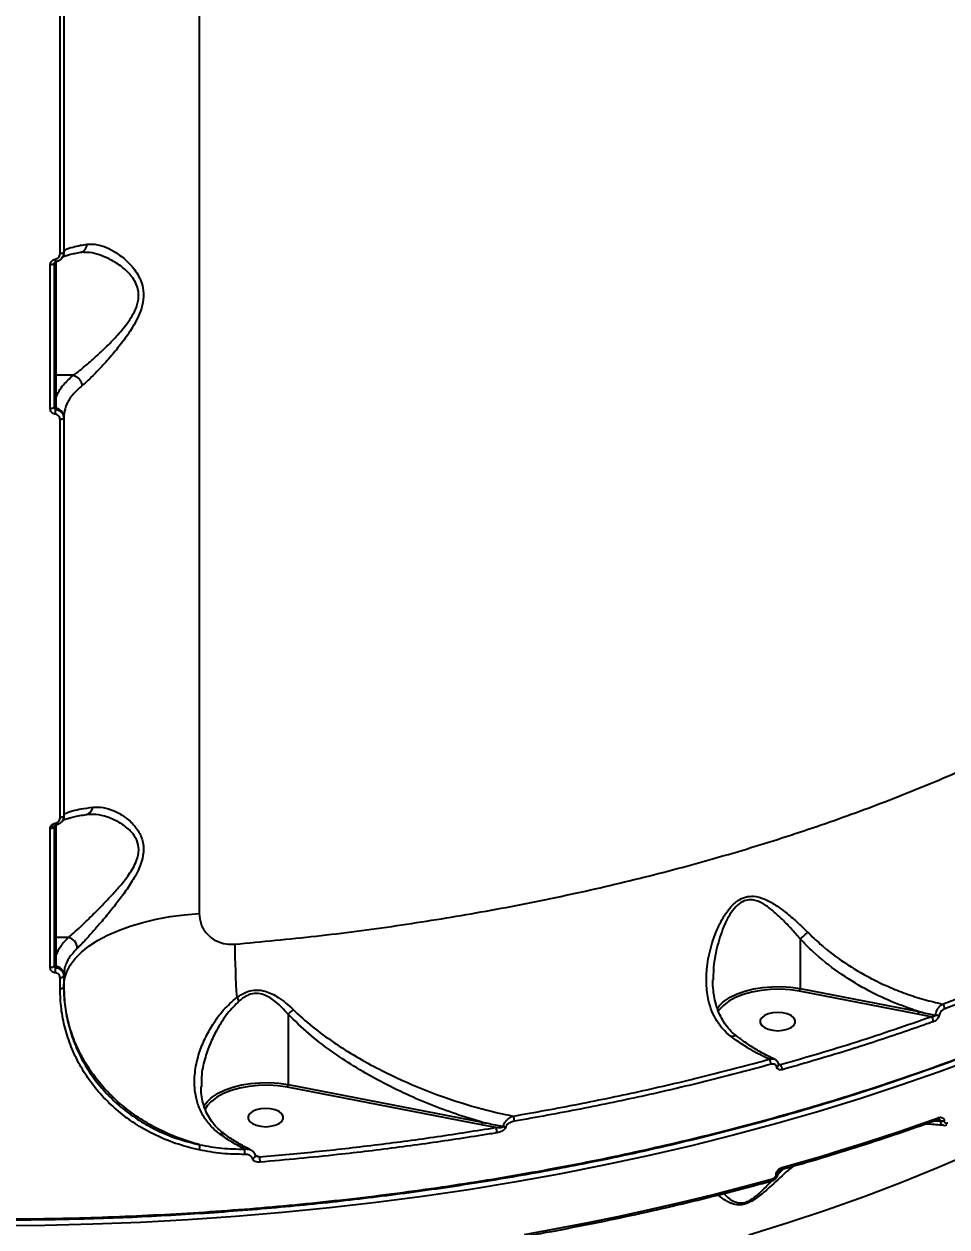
# Model space of a CAD drawing. Header units: millimetres. Extents: x -4153 to 4002, y -5023 to 3197.
# Drawn here: x -1159.8 to -924.5, y -847.9 to -541.2 of the extents above; entities that cross this region are included whole.
import ezdxf

# ---------------------------------------------------------------- set-up
doc = ezdxf.new("R2010")
doc.units = ezdxf.units.MM
for name, color, linetype in [('DIKOM_ОБЪЕКТ', 7, 'Continuous'), ('DIKOM_РАЗМЕР_ЗОНА', 7, 'Continuous'), ('DIKOM_РАЗМЕР_ОБЪЕКТА', 7, 'Continuous')]:
    doc.layers.add(name, color=color, linetype=linetype)
doc.styles.add('style1', font='arialbd.ttf', dxfattribs={"width": 0.8})
doc.dimstyles.new('1-50', dxfattribs={"dimtxt": 300, "dimasz": 200, "dimexe": 100, "dimexo": 0, "dimgap": 100, "dimtad": 1, "dimtxsty": 'style1', "dimcen": 200, "dimclrd": 7, "dimclre": 7, "dimclrt": 7, "dimadec": 1, "dimazin": 2, "dimtfac": 1, "dimtmove": 0, "dimatfit": 2, "dimfxl": 0, "dimlwd": 25, "dimlwe": 18, "dimarcsym": 0})

# ---------------------------------------------------------------- blocks, each defined once
blk = doc.blocks.new('*D9')
at = {"layer": 'Defpoints', "color": 0, "transparency": 16777216}
for p in [(2370.19, 1747.32), (-2106.31, -2974.61), (1195.51, -2974.61)]:
    blk.add_point(p, dxfattribs=at)
at = {"layer": 'DIKOM_РАЗМЕР_ОБЪЕКТА', "color": 7, "lineweight": 18, "transparency": 16777216}
for p, q in [((2370.19, 1747.32), (-2206.31, 1747.32)), ((1195.51, -2974.61), (-2206.31, -2974.61))]:
    blk.add_line(p, q, dxfattribs=at)
at = {"layer": 'DIKOM_РАЗМЕР_ОБЪЕКТА', "color": 7, "lineweight": 25, "transparency": 16777216}
blk.add_line((-2106.31, 1547.32), (-2106.31, -2774.61), dxfattribs=at)
at = {"layer": 'DIKOM_РАЗМЕР_ОБЪЕКТА', "color": 7, "transparency": 16777216}
for points in [[(-2139.64, 1547.32), (-2072.98, 1547.32), (-2106.31, 1747.32)], [(-2139.64, -2774.61), (-2072.98, -2774.61), (-2106.31, -2974.61)]]:
    blk.add_solid(points, dxfattribs=at)
at = {"layer": 'DIKOM_РАЗМЕР_ОБЪЕКТА', "color": 7, "transparency": 16777216, "insert": (-2359.48, -612.26), "char_height": 300, "attachment_point": 5, "rotation": 90, "style": 'style1'}
blk.add_mtext('{\\fArial|b0|i0|c204|p34;4700}', dxfattribs=at)
blk = doc.blocks.new('*D11')
at = {"layer": 'Defpoints', "color": 0, "transparency": 16777216}
for p in [(2631.36, 3197.31), (-3702.81, -4429.79), (2071.05, -4429.79)]:
    blk.add_point(p, dxfattribs=at)
at = {"layer": 'DIKOM_РАЗМЕР_ЗОНА', "color": 7, "lineweight": 18, "transparency": 16777216}
for p, q in [((2631.36, 3197.31), (-3802.81, 3197.31)), ((2071.05, -4429.79), (-3802.81, -4429.79))]:
    blk.add_line(p, q, dxfattribs=at)
at = {"layer": 'DIKOM_РАЗМЕР_ЗОНА', "color": 7, "lineweight": 25, "transparency": 16777216}
blk.add_line((-3702.81, 2997.31), (-3702.81, -4229.79), dxfattribs=at)
at = {"layer": 'DIKOM_РАЗМЕР_ЗОНА', "color": 7, "transparency": 16777216}
for points in [[(-3736.14, 2997.31), (-3669.48, 2997.31), (-3702.81, 3197.31)], [(-3736.14, -4229.79), (-3669.48, -4229.79), (-3702.81, -4429.79)]]:
    blk.add_solid(points, dxfattribs=at)
at = {"layer": 'DIKOM_РАЗМЕР_ЗОНА', "color": 7, "transparency": 16777216, "insert": (-3955.98, -616.24), "char_height": 300, "attachment_point": 5, "rotation": 90, "style": 'style1'}
blk.add_mtext('{\\fArial|b0|i0|c204|p34;7600}', dxfattribs=at)
blk = doc.blocks.new('*D12')
at = {"layer": 'Defpoints', "color": 0, "transparency": 16777216}
for p in [(-1688.31, 690.56), (2486.69, 690.56), (-1688.31, -3442.2)]:
    blk.add_point(p, dxfattribs=at)
at = {"layer": 'DIKOM_РАЗМЕР_ОБЪЕКТА', "color": 7, "lineweight": 18, "transparency": 16777216}
for p, q in [((-1688.31, 690.56), (-1688.31, -3542.2)), ((2486.69, 690.56), (2486.69, -3542.2))]:
    blk.add_line(p, q, dxfattribs=at)
at = {"layer": 'DIKOM_РАЗМЕР_ОБЪЕКТА', "color": 7, "lineweight": 25, "transparency": 16777216}
blk.add_line((2286.69, -3442.2), (-1488.31, -3442.2), dxfattribs=at)
at = {"layer": 'DIKOM_РАЗМЕР_ОБЪЕКТА', "color": 7, "transparency": 16777216}
for points in [[(-1488.31, -3408.87), (-1488.31, -3475.54), (-1688.31, -3442.2)], [(2286.69, -3408.87), (2286.69, -3475.54), (2486.69, -3442.2)]]:
    blk.add_solid(points, dxfattribs=at)
at = {"layer": 'DIKOM_РАЗМЕР_ОБЪЕКТА', "color": 7, "transparency": 16777216, "insert": (399.19, -3189.03), "char_height": 300, "attachment_point": 5, "style": 'style1'}
blk.add_mtext('{\\fArial|b0|i0|c204|p34;4175}', dxfattribs=at)

msp = doc.modelspace()

# ---------------------------------------------------------------- linework, layer by layer
at = {"layer": 'DIKOM_ОБЪЕКТ', "color": 7, "linetype": 'Continuous'}
for p, q in [((-1115.173, -289.27), (-1115.173, -767.928)), ((-1150.634, -599.724), (-1150.634, -493.132)), ((-1149.675, -492.909), (-1149.675, -599.413)), ((-1153.14, -639.277), (-1153.14, -602.611)), ((-1152.175, -602.297), (-1152.175, -638.934)), ((-1151.675, -601.757), (-1151.675, -630.754)), ((-1151.675, -630.754), (-1151.675, -636.386)), ((-1147.27, -630.754), (-1151.675, -630.754)), ((-1151.758, -639.166), (-1151.758, -639.414)), ((-1150.634, -743.489), (-1150.634, -642.026)), ((-1149.675, -641.401), (-1149.675, -641.68)), ((-1149.675, -641.68), (-1149.675, -743.06)), ((-1153.14, -781.773), (-1153.14, -746.333)), ((-1152.175, -745.901), (-1152.175, -781.312)), ((-1151.758, -745.461), (-1151.761, -745.467)), ((-1151.675, -745.342), (-1151.675, -774.081)), ((-1151.675, -774.081), (-1151.675, -778.611)), ((-1148.523, -774.081), (-1151.675, -774.081)), ((-961.968, -774.454), (-961.968, -787.106)), ((-1151.758, -781.384), (-1151.758, -781.712)), ((-1150.634, -787.196), (-1150.634, -784.361)), ((-1149.675, -783.62), (-1149.675, -783.898)), ((-1149.675, -783.898), (-1149.675, -786.73)), ((-931.925, -793.619), (-962.143, -787.776)), ((-961.968, -787.106), (-931.749, -792.95)), ((-1092.508, -793.625), (-1092.508, -811.577)), ((-928.565, -794.258), (-931.925, -793.619)), ((-967.446, -806.297), (-967.002, -806.488)), ((-967.435, -806.458), (-967.437, -806.446)), ((-1114.616, -811.902), (-1114.623, -812.131)), ((-1043.211, -821.814), (-1092.684, -812.247)), ((-1092.508, -811.577), (-1043.035, -821.144)), ((-927.726, -820.779), (-926.168, -820.901)), ((-926.168, -820.813), (-927.274, -820.619)), ((-927.034, -820.533), (-927.024, -820.53)), ((-926.168, -820.901), (-926.168, -820.813)), ((-925.268, -820.746), (-925.268, -820.834)), ((-1039.551, -822.513), (-1043.211, -821.814)), ((-1100.849, -829.549), (-1099.8, -830)), ((-967.601, -834.42), (-966.33, -833.098)), ((-967.545, -833.996), (-967.545, -833.968)), ((-968.07, -834.449), (-968.07, -834.421))]:
    msp.add_line(p, q, dxfattribs=at)
at = {"layer": 'DIKOM_ОБЪЕКТ', "color": 7, "linetype": 'Continuous', "flags": 128}
for points in [[(-1149.675, -599.413), (-1149.693, -599.472), (-1149.747, -599.529), (-1149.835, -599.582), (-1149.954, -599.628), (-1150.099, -599.667), (-1150.264, -599.697), (-1150.445, -599.716), (-1150.634, -599.724)], [(-1152.175, -602.297), (-1152.193, -602.357), (-1152.248, -602.415), (-1152.337, -602.468), (-1152.456, -602.515), (-1152.602, -602.554), (-1152.769, -602.584), (-1152.95, -602.603), (-1153.14, -602.611)], [(-1151.758, -601.836), (-1151.761, -601.84), (-1151.767, -601.815), (-1151.778, -601.763), (-1151.794, -601.685), (-1151.813, -601.584), (-1151.836, -601.461), (-1151.861, -601.321), (-1151.887, -601.168)], [(-1152.175, -638.934), (-1152.193, -639), (-1152.248, -639.063), (-1152.337, -639.121), (-1152.456, -639.173), (-1152.602, -639.215), (-1152.769, -639.248), (-1152.95, -639.269), (-1153.14, -639.277)], [(-1149.675, -641.68), (-1149.693, -641.746), (-1149.747, -641.809), (-1149.835, -641.868), (-1149.954, -641.92), (-1150.099, -641.963), (-1150.264, -641.996), (-1150.445, -642.017), (-1150.634, -642.026)], [(-1149.675, -743.06), (-1149.693, -743.142), (-1149.747, -743.22), (-1149.835, -743.293), (-1149.954, -743.358), (-1150.099, -743.411), (-1150.264, -743.452), (-1150.445, -743.478), (-1150.634, -743.489)], [(-1152.175, -745.901), (-1152.193, -745.984), (-1152.248, -746.063), (-1152.337, -746.137), (-1152.456, -746.202), (-1152.602, -746.255), (-1152.769, -746.296), (-1152.95, -746.322), (-1153.14, -746.333)], [(-1152.115, -745.691), (-1152.151, -745.744), (-1152.212, -745.781), (-1152.297, -745.802), (-1152.402, -745.805), (-1152.525, -745.791), (-1152.661, -745.76), (-1152.808, -745.712), (-1152.96, -745.65)], [(-1149.675, -786.39), (-1149.493, -784.612), (-1148.947, -782.85), (-1148.044, -781.121), (-1146.79, -779.44), (-1145.198, -777.822), (-1143.283, -776.282), (-1141.06, -774.834), (-1138.552, -773.492), (-1135.78, -772.267), (-1132.77, -771.172), (-1129.55, -770.214), (-1126.148, -769.405), (-1122.596, -768.75), (-1118.927, -768.256), (-1115.173, -767.928)], [(-831.914, -773.881), (-836.853, -778.425), (-842.832, -783.576), (-849.114, -788.631), (-855.691, -793.584), (-862.559, -798.432), (-869.711, -803.169), (-877.14, -807.792), (-884.839, -812.296), (-892.801, -816.677), (-901.019, -820.932), (-909.485, -825.055), (-918.192, -829.043), (-927.13, -832.892), (-936.292, -836.599), (-945.67, -840.161), (-955.254, -843.574), (-965.035, -846.834), (-975.006, -849.94)], [(-1152.175, -781.312), (-1152.193, -781.4), (-1152.248, -781.485), (-1152.337, -781.564), (-1152.456, -781.633), (-1152.602, -781.69), (-1152.769, -781.734), (-1152.95, -781.762), (-1153.14, -781.773)], [(-1149.675, -783.898), (-1149.693, -783.986), (-1149.747, -784.071), (-1149.835, -784.15), (-1149.954, -784.219), (-1150.099, -784.277), (-1150.264, -784.321), (-1150.445, -784.349), (-1150.634, -784.361)], [(-1149.675, -786.73), (-1149.693, -786.819), (-1149.747, -786.904), (-1149.835, -786.983), (-1149.954, -787.053), (-1150.099, -787.111), (-1150.264, -787.155), (-1150.445, -787.184), (-1150.634, -787.196)], [(-981.643, -790.556), (-981.318, -790.3), (-979.807, -789.32), (-978.033, -788.465), (-976.034, -787.753), (-973.854, -787.2), (-971.54, -786.818), (-969.142, -786.615), (-966.712, -786.596), (-964.303, -786.761), (-961.968, -787.106)], [(-962.143, -787.776), (-964.537, -787.428), (-967.005, -787.275), (-969.491, -787.321), (-971.932, -787.565), (-974.271, -788.001), (-976.45, -788.618), (-978.417, -789.401), (-980.124, -790.332), (-981.532, -791.388), (-981.629, -791.476)], [(-983.158, -792.142), (-982.533, -791.384), (-981.643, -790.556)], [(-981.629, -791.476), (-982.604, -792.544), (-982.917, -793.002)], [(-967.675, -793.191), (-968.943, -793.285), (-970.108, -793.559), (-971.076, -793.991), (-971.768, -794.546), (-972.129, -795.179), (-972.129, -795.838), (-971.768, -796.471), (-971.076, -797.026), (-970.108, -797.458), (-968.943, -797.732), (-967.675, -797.826), (-966.407, -797.732), (-965.242, -797.458), (-964.274, -797.026), (-963.582, -796.471), (-963.221, -795.838), (-963.221, -795.179), (-963.582, -794.546), (-964.274, -793.991), (-965.242, -793.559), (-966.407, -793.285), (-967.675, -793.191)], [(-916.556, -804.63), (-926.431, -808.31), (-936.509, -811.841), (-946.782, -815.22), (-957.241, -818.444), (-967.877, -821.51), (-978.682, -824.416), (-989.646, -827.159), (-1000.759, -829.737), (-1012.013, -832.148), (-1023.399, -834.39), (-1034.906, -836.461), (-1046.524, -838.359), (-1058.245, -840.082), (-1070.058, -841.63), (-1081.953, -843), (-1093.92, -844.192), (-1105.95, -845.205), (-1118.031, -846.037), (-1130.154, -846.689), (-1142.309, -847.159), (-1154.485, -847.447), (-1166.673, -847.553)], [(-967.94, -807.096), (-967.746, -806.988), (-967.591, -806.86), (-967.484, -806.72), (-967.433, -806.577), (-967.435, -806.458)], [(-1112.184, -815.027), (-1111.859, -814.771), (-1110.348, -813.791), (-1108.574, -812.936), (-1106.575, -812.224), (-1104.395, -811.671), (-1102.081, -811.289), (-1099.683, -811.086), (-1097.253, -811.067), (-1094.844, -811.232), (-1092.508, -811.577)], [(-1092.684, -812.247), (-1095.077, -811.899), (-1097.546, -811.746), (-1100.031, -811.792), (-1102.473, -812.036), (-1104.811, -812.472), (-1106.99, -813.089), (-1108.957, -813.872), (-1110.665, -814.803), (-1112.072, -815.859), (-1112.169, -815.947)], [(-1113.964, -817.014), (-1113.074, -815.855), (-1112.184, -815.027)], [(-1112.169, -815.947), (-1113.144, -817.015), (-1113.725, -817.955)], [(-1098.216, -817.662), (-1099.484, -817.756), (-1100.649, -818.03), (-1101.617, -818.462), (-1102.309, -819.017), (-1102.67, -819.65), (-1102.67, -820.309), (-1102.309, -820.942), (-1101.617, -821.497), (-1100.649, -821.929), (-1099.484, -822.203), (-1098.216, -822.297), (-1096.948, -822.203), (-1095.783, -821.929), (-1094.815, -821.497), (-1094.122, -820.942), (-1093.762, -820.309), (-1093.762, -819.65), (-1094.122, -819.017), (-1094.815, -818.462), (-1095.783, -818.03), (-1096.948, -817.756), (-1098.216, -817.662)], [(-966.653, -832.739), (-961.523, -831.275), (-956.432, -829.773), (-951.383, -828.236), (-946.376, -826.662), (-941.413, -825.052), (-936.493, -823.407), (-931.618, -821.726), (-926.79, -820.011)], [(-1100.788, -829.679), (-1100.781, -829.733), (-1100.781, -829.736)], [(-1032.221, -849.761), (-1024.088, -848.286), (-1016.016, -846.725), (-1008.007, -845.079), (-1000.066, -843.348), (-992.196, -841.534), (-984.4, -839.638), (-976.681, -837.659), (-969.042, -835.599)], [(-969.249, -836.109), (-969.234, -836.104), (-969.168, -836.061), (-969.115, -835.986), (-969.075, -835.881), (-969.05, -835.751), (-969.042, -835.599)]]:
    msp.add_lwpolyline(points, dxfattribs=at)
at = {"layer": 'DIKOM_ОБЪЕКТ', "color": 7, "linetype": 'Continuous'}
for centre, radius, start, end in [((-1151.697, -630.276), 0.479, 182.97481, 272.6085), ((-1151.697, -635.908), 0.479, 182.96045, 272.62286), ((-1151.706, -638.699), 0.469, 182.36154, 263.62323), ((-1158.896, -639.297), 7.138, 349.05077, 359.06096), ((-1152.019, -641.497), 2.345, 2.33233, 83.63021), ((-1144.448, -740.605), 2.148, 284.82251, 353.31429), ((-1149.134, -744.579), 2.773, 186.88856, 198.68385), ((-1151.697, -773.603), 0.479, 182.97481, 272.6085), ((-1149.084, -776.873), 2.848, 1.081, 78.62087), ((-860.026, -773.155), 246.108, 180.60879, 183.77633), ((-1151.697, -778.132), 0.479, 182.97481, 272.6085), ((-1151.706, -780.918), 0.469, 182.34584, 263.62369), ((-1157.932, -781.809), 6.174, 348.23298, 0.90346), ((-1152.019, -783.715), 2.345, 2.3311, 83.63145), ((-963.279, -787.12), 1.311, 329.98922, 0.608), ((-1141.478, -817.233), 45.43, 36.48213, 37.83915), ((-926.846, -792.31), 1.743, 0.8256, 46.84292), ((-933.06, -792.964), 1.311, 329.98922, 0.608), ((-926.863, -791.77), 2.138, 254.44297, 279.20728), ((-929.727, -795.543), 1.733, 0.47022, 47.87887), ((-971.454, -806.398), 2.064, 0.2539, 38.60382), ((-968.521, -807.786), 1.999, 359.94984, 40.5067), ((-1093.819, -811.591), 1.31, 329.97979, 0.61243), ((-1044.345, -821.158), 1.31, 329.97979, 0.61243), ((-1037.776, -820.9), 2.952, 359.81067, 26.17781), ((-927.304, -820.092), 0.52, 302.52132, 8.89076), ((-925.848, -819.031), 1.81, 259.83259, 288.68606), ((-925.848, -819.121), 1.809, 259.81987, 288.69879), ((-1042.222, -823.827), 2.976, 359.54505, 26.1994), ((-1036.934, -820.162), 2.186, 251.39041, 268.86652), ((-1117.944, -827.179), 2.966, 339.22075, 5.04658), ((-1108.137, -828.941), 4.616, 354.79917, 11.45566), ((-1101.703, -829.434), 0.971, 275.82286, 341.87775), ((-1105.098, -831.32), 5.46, 359.63119, 13.99196), ((-968.122, -833.832), 0.591, 275.05794, 347.46486), ((-968.125, -833.853), 0.599, 275.32905, 345.79632), ((-967.155, -832.832), 0.51, 305.06718, 10.52961)]:
    msp.add_arc(centre, radius, start, end, dxfattribs=at)
for points, knots in [([(-1106.121, -775.77), (-1099.181, -775.123), (-1085.296, -773.828), (-1064.775, -771.133), (-1044.359, -767.865), (-1024.144, -763.956), (-1004.203, -759.418), (-984.974, -754.347), (-966.507, -748.775), (-948.833, -742.739), (-931.665, -736.144), (-915.085, -728.986), (-899.166, -721.279), (-884.256, -713.188), (-870.38, -704.75), (-857.545, -696.009), (-845.544, -686.823), (-834.455, -677.206), (-824.341, -667.181), (-815.418, -656.961), (-807.689, -646.586), (-801.133, -636.096), (-795.644, -625.326), (-791.3, -614.303), (-788.1, -603.056), (-786.269, -591.824), (-785.521, -583.961), (-785.713, -579.886), (-785.731, -579.507)], [0, 0, 0, 0, 0.0392427, 0.0785159, 0.1177585, 0.158142, 0.1985586, 0.2389421, 0.2781873, 0.3174623, 0.3567076, 0.3970912, 0.4375084, 0.4778924, 0.5171659, 0.5564696, 0.5957434, 0.6361547, 0.6765986, 0.7170099, 0.7563481, 0.7957165, 0.8350548, 0.8755303, 0.9160386, 0.9565142, 0.9959507, 1, 1, 1, 1]), ([(-1149.675, -599.342), (-1149.565, -599.126), (-1149.343, -598.688), (-1147.685, -598.112), (-1145.705, -597.663), (-1144.307, -597.434), (-1143.736, -597.341)], [0, 0, 0, 0, 0.3072567, 0.6233213, 0.8463484, 1, 1, 1, 1]), ([(-1145.419, -599.354), (-1145.329, -599.346), (-1145.001, -599.316), (-1144.5, -598.978), (-1144.01, -598.387), (-1143.814, -597.829), (-1143.751, -597.474), (-1143.741, -597.387), (-1143.736, -597.341)], [0, 0, 0, 0, 0.1019025, 0.372632, 0.6433582, 0.9141022, 0.9544871, 1, 1, 1, 1]), ([(-1143.736, -597.341), (-1142.884, -597.317), (-1141.332, -597.275), (-1138.824, -598.122), (-1136.271, -599.463), (-1133.549, -601.506), (-1131.402, -603.97), (-1130.104, -606.375), (-1129.387, -608.632), (-1129.275, -611.409), (-1130.007, -614.284), (-1131.153, -616.824), (-1132.765, -619.578), (-1134.947, -622.634), (-1137.651, -625.91), (-1140.343, -628.908), (-1142.908, -631.542), (-1144.352, -632.805), (-1145.055, -633.42)], [0, 0, 0, 0, 0.0785497, 0.1430576, 0.2076018, 0.2872153, 0.3665486, 0.4057531, 0.4448522, 0.4974442, 0.5496902, 0.592271, 0.634938, 0.7072943, 0.7797295, 0.8544845, 0.9291403, 1, 1, 1, 1]), ([(-1151.887, -601.168), (-1151.726, -601.125), (-1151.404, -601.039), (-1151.008, -600.726), (-1150.734, -600.316), (-1150.64, -599.96), (-1150.635, -599.761), (-1150.634, -599.724)], [0, 0, 0, 0, 0.234069, 0.4679567, 0.7039054, 0.9448384, 1, 1, 1, 1]), ([(-1149.675, -599.413), (-1149.677, -599.475), (-1149.685, -599.81), (-1149.84, -600.41), (-1150.298, -601.098), (-1150.956, -601.621), (-1151.49, -601.764), (-1151.758, -601.836)], [0, 0, 0, 0, 0.05476801, 0.29440733, 0.53013993, 0.76469726, 1, 1, 1, 1]), ([(-1150.188, -600.686), (-1150.172, -600.674), (-1150.135, -600.649), (-1149.786, -600.478), (-1149.164, -600.25), (-1148.206, -599.972), (-1146.974, -599.679), (-1145.925, -599.485), (-1145.414, -599.391)], [0, 0, 0, 0, 0.1199457, 0.2662811, 0.4332253, 0.6173882, 0.8135983, 1, 1, 1, 1]), ([(-1147.263, -630.755), (-1147.263, -630.754), (-1146.545, -630.305), (-1144.972, -629.004), (-1142.281, -626.733), (-1139.435, -624.088), (-1136.571, -621.202), (-1134.254, -618.548), (-1132.522, -616.117), (-1131.3, -613.918), (-1130.499, -611.385), (-1130.622, -608.96), (-1131.369, -607.038), (-1132.039, -606.017), (-1133.2, -604.535), (-1135.081, -602.822), (-1137.931, -601.093), (-1140.643, -599.992), (-1142.849, -599.38), (-1144.095, -599.417), (-1144.586, -599.432)], [0, 0, 0, 0, 0.0000332, 0.0750671, 0.1536144, 0.2343948, 0.3097443, 0.3867494, 0.429448, 0.4730868, 0.5239221, 0.5743917, 0.6112975, 0.6498576, 0.6518312, 0.7329425, 0.8174222, 0.8855867, 0.9549215, 1, 1, 1, 1]), ([(-1145.405, -599.395), (-1145.181, -599.343), (-1144.941, -599.288), (-1144.623, -599.32), (-1144.601, -599.322)], [0, 0, 0, 0, 0.9327147, 1, 1, 1, 1]), ([(-1153.14, -602.611), (-1153.14, -602.573), (-1153.134, -602.374), (-1153.041, -602.018), (-1152.766, -601.608), (-1152.37, -601.296), (-1152.048, -601.21), (-1151.887, -601.168)], [0, 0, 0, 0, 0.055746, 0.2967646, 0.5326721, 0.7661754, 1, 1, 1, 1]), ([(-1151.758, -601.836), (-1151.812, -601.85), (-1151.922, -601.879), (-1152.053, -601.982), (-1152.144, -602.112), (-1152.173, -602.223), (-1152.175, -602.286), (-1152.175, -602.297)], [0, 0, 0, 0, 0.2177543, 0.4435499, 0.6836309, 0.9398532, 1, 1, 1, 1]), ([(-1151.675, -636.386), (-1151.44, -635.844), (-1150.968, -634.756), (-1149.619, -632.848), (-1148.163, -631.549), (-1147.27, -630.754)], [0, 0, 0, 0, 0.2774662, 0.5572966, 1, 1, 1, 1]), ([(-1147.27, -630.754), (-1147.269, -630.754), (-1147.266, -630.754), (-1147.264, -630.754), (-1147.263, -630.755)], [0, 0, 0, 0, 0.709988, 1, 1, 1, 1]), ([(-1147.263, -630.755), (-1147.015, -630.835), (-1146.517, -630.997), (-1145.855, -631.536), (-1145.352, -632.223), (-1145.126, -632.842), (-1145.065, -633.24), (-1145.058, -633.378), (-1145.055, -633.42)], [0, 0, 0, 0, 0.22049207, 0.4409812, 0.66147858, 0.88195533, 0.96357686, 1, 1, 1, 1]), ([(-1145.055, -633.42), (-1145.897, -634.179), (-1147.549, -635.668), (-1149.03, -638.064), (-1149.622, -639.982), (-1149.664, -641.103), (-1149.675, -641.401)], [0, 0, 0, 0, 0.3028929, 0.5944656, 0.8920261, 1, 1, 1, 1]), ([(-1151.675, -636.386), (-1151.683, -636.527), (-1151.723, -637.232), (-1151.754, -638.173), (-1151.757, -638.951), (-1151.758, -639.166)], [0, 0, 0, 0, 0.1533189, 0.7665696, 1, 1, 1, 1]), ([(-1151.887, -640.653), (-1151.914, -640.649), (-1152.105, -640.618), (-1152.449, -640.489), (-1152.831, -640.174), (-1153.091, -639.754), (-1153.124, -639.436), (-1153.14, -639.277)], [0, 0, 0, 0, 0.0386298, 0.2781335, 0.5183443, 0.759226, 1, 1, 1, 1]), ([(-1152.175, -638.934), (-1152.17, -638.99), (-1152.159, -639.103), (-1152.073, -639.252), (-1151.945, -639.361), (-1151.831, -639.404), (-1151.767, -639.413), (-1151.758, -639.414)], [0, 0, 0, 0, 0.2442611, 0.485959, 0.724755, 0.9617632, 1, 1, 1, 1]), ([(-1150.634, -642.026), (-1150.651, -641.867), (-1150.684, -641.55), (-1150.944, -641.131), (-1151.326, -640.816), (-1151.669, -640.688), (-1151.861, -640.657), (-1151.887, -640.653)], [0, 0, 0, 0, 0.2406961, 0.4814694, 0.7216482, 0.9612409, 1, 1, 1, 1]), ([(-1151.758, -639.414), (-1151.714, -639.421), (-1151.395, -639.474), (-1150.824, -639.688), (-1150.19, -640.208), (-1149.758, -640.898), (-1149.703, -641.42), (-1149.675, -641.68)], [0, 0, 0, 0, 0.03881754, 0.27836002, 0.51862573, 0.75943923, 1, 1, 1, 1]), ([(-1166.673, -845.837), (-1162.094, -845.809), (-1149.76, -845.731), (-1129.692, -845.056), (-1106.569, -843.649), (-1083.41, -841.556), (-1060.297, -838.769), (-1037.313, -835.276), (-1014.963, -831.155), (-993.31, -826.436), (-972.4, -821.159), (-951.889, -815.239), (-931.871, -808.667), (-912.427, -801.453), (-893.986, -793.755), (-876.587, -785.61), (-860.246, -777.066), (-844.697, -767.982), (-830.03, -758.369), (-816.319, -748.247), (-804.011, -737.961), (-793.073, -727.569), (-783.445, -717.126), (-774.819, -706.339), (-767.335, -695.222), (-761.725, -685.489), (-759.129, -679.445), (-758.192, -677.265)], [0, 0, 0, 0, 0.0243023, 0.065474, 0.1066773, 0.1478491, 0.1902168, 0.2326189, 0.2749866, 0.3161585, 0.3573618, 0.3985335, 0.4409013, 0.4833036, 0.5256713, 0.5668428, 0.6080463, 0.649218, 0.6915856, 0.7339879, 0.7763555, 0.8160449, 0.8557626, 0.8954519, 0.9362087, 0.9769961, 1, 1, 1, 1]), ([(-1149.675, -742.986), (-1149.559, -742.771), (-1149.323, -742.335), (-1147.585, -741.771), (-1145.259, -741.272), (-1143.348, -741.001), (-1142.314, -740.855)], [0, 0, 0, 0, 0.2848659, 0.5777544, 0.771564, 1, 1, 1, 1]), ([(-1142.314, -740.855), (-1141.439, -740.829), (-1139.689, -740.776), (-1136.873, -741.693), (-1134.067, -743.238), (-1131.641, -745.419), (-1130.122, -747.75), (-1129.48, -749.837), (-1129.26, -751.982), (-1129.679, -754.381), (-1130.634, -756.808), (-1131.948, -759.313), (-1133.808, -762.167), (-1136.21, -765.354), (-1138.696, -768.436), (-1141.079, -771.242), (-1143.21, -773.665), (-1144.928, -775.536), (-1145.842, -776.432), (-1146.237, -776.819)], [0, 0, 0, 0, 0.0759073, 0.1519043, 0.228635, 0.3051881, 0.3688612, 0.4016197, 0.4343315, 0.4904601, 0.5282375, 0.5660854, 0.6308764, 0.6957735, 0.7645248, 0.8332309, 0.8936818, 0.9540618, 1, 1, 1, 1]), ([(-1152.96, -745.65), (-1152.888, -745.543), (-1152.731, -745.31), (-1152.359, -745.035), (-1152.045, -744.953), (-1151.887, -744.912)], [0, 0, 0, 0, 0.2986276, 0.649007, 1, 1, 1, 1]), ([(-1151.887, -744.912), (-1151.73, -744.87), (-1151.414, -744.788), (-1151.026, -744.492), (-1150.748, -744.102), (-1150.643, -743.747), (-1150.636, -743.539), (-1150.634, -743.489)], [0, 0, 0, 0, 0.2249496, 0.4495251, 0.6802616, 0.9237567, 1, 1, 1, 1]), ([(-1149.675, -743.06), (-1149.678, -743.144), (-1149.689, -743.496), (-1149.866, -744.1), (-1150.329, -744.758), (-1150.975, -745.255), (-1151.496, -745.392), (-1151.758, -745.461)], [0, 0, 0, 0, 0.0748878, 0.3151735, 0.5451392, 0.771514, 1, 1, 1, 1]), ([(-1150.095, -744.287), (-1150.092, -744.285), (-1150.085, -744.278), (-1149.807, -744.125), (-1149.258, -743.905), (-1148.384, -743.624), (-1147.174, -743.314), (-1145.695, -742.999), (-1144.484, -742.796), (-1143.895, -742.697)], [0, 0, 0, 0, 0.0778674, 0.2003418, 0.3403643, 0.4957948, 0.6623725, 0.8356917, 1, 1, 1, 1]), ([(-1148.523, -774.081), (-1148.102, -773.723), (-1147.13, -772.895), (-1145.31, -771.202), (-1143.057, -769.037), (-1140.528, -766.531), (-1137.904, -763.826), (-1135.36, -761.01), (-1133.38, -758.524), (-1131.964, -756.306), (-1130.945, -754.202), (-1130.399, -751.696), (-1130.811, -749.855), (-1131.625, -748.131), (-1133.044, -746.384), (-1135.625, -744.558), (-1138.56, -743.301), (-1141.031, -742.645), (-1142.393, -742.693), (-1142.834, -742.709)], [0, 0, 0, 0, 0.0486206, 0.1123792, 0.1778132, 0.2506876, 0.3250576, 0.3924978, 0.461312, 0.4989714, 0.5375283, 0.592006, 0.6458145, 0.6555355, 0.7197685, 0.7990809, 0.8810337, 0.9614454, 1, 1, 1, 1]), ([(-1143.91, -742.688), (-1143.798, -742.659), (-1143.477, -742.574), (-1143.089, -742.6), (-1142.835, -742.617)], [0, 0, 0, 0, 0.34701515, 1, 1, 1, 1]), ([(-1153.14, -746.333), (-1153.138, -746.265), (-1153.129, -746.03), (-1153.031, -745.808), (-1152.96, -745.65)], [0, 0, 0, 0, 0.2878971, 1, 1, 1, 1]), ([(-1152.115, -745.691), (-1152.138, -745.74), (-1152.172, -745.81), (-1152.174, -745.881), (-1152.175, -745.901)], [0, 0, 0, 0, 0.7051809, 1, 1, 1, 1]), ([(-1152.121, -745.71), (-1152.116, -745.699), (-1152.091, -745.649), (-1152.012, -745.569), (-1151.881, -745.495), (-1151.776, -745.467), (-1151.721, -745.462), (-1151.708, -745.461)], [0, 0, 0, 0, 0.1039667, 0.4757908, 0.7276609, 0.9388964, 1, 1, 1, 1]), ([(-925.654, -791.038), (-919.715, -788.803), (-907.836, -784.334), (-890.869, -776.996), (-874.505, -769.238), (-864.273, -763.676), (-859.156, -760.895)], [0, 0, 0, 0, 0.2485948, 0.4971896, 0.7485958, 1, 1, 1, 1]), ([(-858.457, -762.073), (-863.526, -764.83), (-873.665, -770.343), (-889.989, -778.097), (-907.046, -785.488), (-919.084, -790.019), (-925.103, -792.284)], [0, 0, 0, 0, 0.2485944, 0.4971904, 0.7485937, 1, 1, 1, 1]), ([(-839.447, -764.351), (-841.337, -765.612), (-848.037, -770.079), (-860.603, -777.306), (-877.055, -785.992), (-894.467, -794.146), (-912.746, -801.778), (-931.864, -808.876), (-951.751, -815.425), (-972.312, -821.396), (-993.454, -826.759), (-1013.749, -831.193), (-1033.043, -834.814), (-1051.224, -837.754), (-1069.645, -840.267), (-1088.479, -842.37), (-1107.705, -844.04), (-1127.289, -845.248), (-1146.962, -846.017), (-1160.107, -846.126), (-1166.675, -846.18)], [0, 0, 0, 0, 0.0246416, 0.0873684, 0.1499955, 0.2124251, 0.2748548, 0.3374811, 0.4002081, 0.4629345, 0.5255612, 0.5879908, 0.6385772, 0.6892155, 0.7398537, 0.7904401, 0.842801, 0.8952202, 0.9476388, 1, 1, 1, 1]), ([(-979.449, -799.417), (-979.538, -799.349), (-980.328, -798.748), (-981.705, -797.451), (-983.302, -795.299), (-984.529, -792.834), (-985.491, -789.724), (-985.969, -785.935), (-985.767, -781.199), (-984.712, -776.009), (-983.067, -771.639), (-981.326, -768.493), (-979.823, -766.397), (-978.021, -764.669), (-975.922, -763.646), (-973.538, -763.444), (-970.944, -764.217), (-968.234, -765.741), (-965.532, -767.718), (-962.8, -770.04), (-960.988, -771.813), (-960.076, -772.705)], [0, 0, 0, 0, 0.0056299, 0.0501946, 0.0960213, 0.143343, 0.1917776, 0.262306, 0.3349982, 0.4257406, 0.5191878, 0.5587282, 0.5987865, 0.6438246, 0.6799316, 0.7160757, 0.7691278, 0.8232017, 0.8784536, 0.9388517, 1, 1, 1, 1]), ([(-961.965, -774.445), (-961.966, -774.444), (-962.752, -773.506), (-964.371, -771.664), (-966.745, -769.199), (-969.119, -767.048), (-971.46, -765.355), (-973.737, -764.394), (-975.85, -764.472), (-977.696, -765.454), (-979.224, -767.154), (-980.488, -769.218), (-981.947, -772.333), (-983.288, -776.702), (-984.114, -781.267), (-984.108, -783.982), (-984.106, -784.829)], [0, 0, 0, 0, 0.0001156, 0.0880533, 0.176916, 0.2541013, 0.3324648, 0.4043127, 0.4512791, 0.4981099, 0.5587017, 0.6142692, 0.6707842, 0.8029619, 0.9385397, 1, 1, 1, 1]), ([(-1115.173, -767.928), (-1115.076, -768.87), (-1114.884, -770.743), (-1113.375, -773.168), (-1111.133, -774.934), (-1108.569, -775.812), (-1106.841, -775.782), (-1106.121, -775.77)], [0, 0, 0, 0, 0.2180148, 0.433229, 0.6437891, 0.8514307, 1, 1, 1, 1]), ([(-960.076, -772.705), (-960.107, -772.738), (-960.316, -772.962), (-960.751, -773.398), (-961.39, -773.985), (-961.773, -774.292), (-961.965, -774.445)], [0, 0, 0, 0, 0.0544829, 0.3766863, 0.6883344, 1, 1, 1, 1]), ([(-960.076, -772.705), (-959.007, -773.74), (-956.093, -776.558), (-950.692, -780.62), (-944.788, -784.122), (-939.499, -786.645), (-934.99, -788.435), (-930.367, -789.944), (-927.225, -790.673), (-925.654, -791.038)], [0, 0, 0, 0, 0.11280067, 0.30737451, 0.50623244, 0.62802746, 0.74983027, 0.87491274, 1, 1, 1, 1]), ([(-1151.675, -778.611), (-1151.331, -777.84), (-1150.636, -776.287), (-1149.231, -774.82), (-1148.523, -774.081)], [0, 0, 0, 0, 0.4956331, 1, 1, 1, 1]), ([(-961.968, -774.454), (-961.968, -774.452), (-961.968, -774.449), (-961.966, -774.447), (-961.965, -774.445), (-961.965, -774.445)], [0, 0, 0, 0, 0.4529142, 0.826354, 1, 1, 1, 1]), ([(-931.749, -792.95), (-934.042, -792.165), (-938.661, -790.585), (-945.54, -787.215), (-952.314, -783.001), (-957.858, -778.623), (-960.875, -775.563), (-961.968, -774.454)], [0, 0, 0, 0, 0.2061858, 0.4154228, 0.6401035, 0.8695977, 1, 1, 1, 1]), ([(-1151.675, -778.611), (-1151.683, -778.752), (-1151.723, -779.457), (-1151.754, -780.396), (-1151.757, -781.172), (-1151.758, -781.384)], [0, 0, 0, 0, 0.1536606, 0.768278, 1, 1, 1, 1]), ([(-1146.237, -776.819), (-1147.037, -777.687), (-1148.66, -779.449), (-1149.563, -781.771), (-1149.648, -783.173), (-1149.675, -783.62)], [0, 0, 0, 0, 0.3984786, 0.8085099, 1, 1, 1, 1]), ([(-1151.887, -783.069), (-1151.913, -783.065), (-1152.105, -783.036), (-1152.448, -782.915), (-1152.831, -782.619), (-1153.091, -782.223), (-1153.124, -781.923), (-1153.14, -781.773)], [0, 0, 0, 0, 0.037372, 0.2782521, 0.5190159, 0.7596056, 1, 1, 1, 1]), ([(-1152.175, -781.312), (-1152.17, -781.36), (-1152.158, -781.455), (-1152.072, -781.579), (-1151.945, -781.669), (-1151.831, -781.704), (-1151.767, -781.711), (-1151.758, -781.712)], [0, 0, 0, 0, 0.2402645, 0.4812127, 0.7223175, 0.9628773, 1, 1, 1, 1]), ([(-1151.758, -781.712), (-1151.716, -781.719), (-1151.398, -781.769), (-1150.826, -781.975), (-1150.19, -782.477), (-1149.758, -783.143), (-1149.703, -783.646), (-1149.675, -783.898)], [0, 0, 0, 0, 0.0370688, 0.277959, 0.5187749, 0.759303, 1, 1, 1, 1]), ([(-1150.634, -784.361), (-1150.651, -784.212), (-1150.684, -783.912), (-1150.944, -783.517), (-1151.327, -783.221), (-1151.671, -783.101), (-1151.862, -783.072), (-1151.887, -783.069)], [0, 0, 0, 0, 0.2404515, 0.4810567, 0.7219631, 0.962972, 1, 1, 1, 1]), ([(-978.262, -799.075), (-978.571, -798.839), (-979.413, -798.192), (-980.571, -796.889), (-981.758, -795.193), (-982.725, -793.26), (-983.453, -791.128), (-983.959, -788.79), (-984.22, -786.673), (-984.205, -785.314), (-984.199, -784.823)], [0, 0, 0, 0, 0.0728186, 0.198951, 0.3318498, 0.4697349, 0.6117449, 0.7560879, 0.9118799, 1, 1, 1, 1]), ([(-1115.171, -828.232), (-1117.199, -827.722), (-1121.254, -826.704), (-1126.707, -824.369), (-1131.565, -821.593), (-1135.81, -818.454), (-1139.619, -814.882), (-1142.921, -810.906), (-1145.688, -806.594), (-1147.887, -802.008), (-1149.451, -797.201), (-1150.445, -792.246), (-1150.571, -788.877), (-1150.634, -787.196)], [0, 0, 0, 0, 0.1009687, 0.2019344, 0.2903365, 0.3790207, 0.467423, 0.5561136, 0.6450881, 0.73378, 0.8224239, 0.9113525, 1, 1, 1, 1]), ([(-1114.989, -826.919), (-1117.03, -826.31), (-1121.11, -825.094), (-1126.517, -822.551), (-1131.272, -819.657), (-1135.375, -816.5), (-1139.051, -812.966), (-1142.236, -809.082), (-1144.904, -804.908), (-1147.024, -800.499), (-1148.533, -795.901), (-1149.492, -791.181), (-1149.614, -787.985), (-1149.675, -786.39)], [0, 0, 0, 0, 0.1033778, 0.2067526, 0.2946081, 0.3827373, 0.470593, 0.5587485, 0.6471814, 0.7353378, 0.8234664, 0.9118693, 1, 1, 1, 1]), ([(-1149.675, -786.73), (-1149.613, -788.378), (-1149.49, -791.68), (-1148.518, -796.536), (-1146.988, -801.246), (-1144.837, -805.74), (-1142.131, -809.965), (-1138.902, -813.859), (-1135.177, -817.357), (-1131.024, -820.429), (-1126.273, -823.146), (-1120.94, -825.428), (-1116.973, -826.422), (-1114.989, -826.919)], [0, 0, 0, 0, 0.0886924, 0.1776677, 0.2663589, 0.3550671, 0.4440559, 0.5327611, 0.6211378, 0.7097981, 0.7981755, 0.8990876, 1, 1, 1, 1]), ([(-1105.6, -789.364), (-1104.706, -788.787), (-1103.159, -787.789), (-1100.568, -787.339), (-1098.45, -787.657), (-1096.614, -788.389), (-1094.13, -789.81), (-1092.436, -791.338), (-1091.207, -792.448)], [0, 0, 0, 0, 0.191458, 0.3312419, 0.4704843, 0.5823777, 0.696923, 1, 1, 1, 1]), ([(-1109.844, -824.213), (-1110.134, -823.994), (-1111.314, -823.101), (-1113.078, -821.251), (-1114.791, -818.534), (-1115.884, -815.54), (-1116.47, -812.013), (-1116.31, -807.954), (-1115.316, -803.713), (-1113.734, -799.771), (-1111.659, -796.079), (-1109.072, -792.43), (-1106.756, -790.385), (-1105.6, -789.364)], [0, 0, 0, 0, 0.0275956, 0.1121812, 0.1968246, 0.2807385, 0.3647054, 0.4782468, 0.5919101, 0.6886539, 0.7854226, 0.8928616, 1, 1, 1, 1]), ([(-1104.95, -790.221), (-1105.982, -791.263), (-1108.081, -793.383), (-1110.409, -797.045), (-1112.302, -800.785), (-1113.712, -804.712), (-1114.614, -808.47), (-1114.615, -810.908), (-1114.616, -811.902)], [0, 0, 0, 0, 0.1756911, 0.3573983, 0.5191384, 0.683852, 0.8710492, 1, 1, 1, 1]), ([(-1092.505, -793.617), (-1092.506, -793.616), (-1093.543, -792.459), (-1095.003, -790.901), (-1097.163, -789.368), (-1098.742, -788.58), (-1100.6, -788.197), (-1102.895, -788.648), (-1104.191, -789.64), (-1104.95, -790.221)], [0, 0, 0, 0, 0.00031586, 0.31687167, 0.43085038, 0.54445269, 0.67832438, 0.81138361, 1, 1, 1, 1]), ([(-927.436, -793.83), (-927.386, -793.578), (-927.289, -793.085), (-926.919, -792.318), (-926.411, -791.619), (-925.953, -791.218), (-925.696, -791.063), (-925.654, -791.038)], [0, 0, 0, 0, 0.2233862, 0.4376676, 0.6849511, 0.9488152, 1, 1, 1, 1]), ([(-1092.508, -793.625), (-1092.508, -793.624), (-1092.508, -793.621), (-1092.507, -793.618), (-1092.506, -793.617), (-1092.505, -793.617)], [0, 0, 0, 0, 0.4535961, 0.8324674, 1, 1, 1, 1]), ([(-1043.035, -821.144), (-1045.287, -820.472), (-1049.792, -819.128), (-1056.508, -816.61), (-1063.166, -813.725), (-1069.608, -810.481), (-1075.769, -806.926), (-1081.655, -803.001), (-1087.359, -798.652), (-1090.792, -795.3), (-1092.508, -793.625)], [0, 0, 0, 0, 0.12574417, 0.25148781, 0.37946014, 0.50742244, 0.62855919, 0.7496666, 0.87489662, 1, 1, 1, 1]), ([(-1091.207, -792.448), (-1091.237, -792.478), (-1091.454, -792.692), (-1091.912, -793.124), (-1092.298, -793.445), (-1092.505, -793.617)], [0, 0, 0, 0, 0.0699181, 0.5006028, 1, 1, 1, 1]), ([(-1091.207, -792.448), (-1091.033, -792.617), (-1089.264, -794.332), (-1085.674, -797.414), (-1080.195, -801.366), (-1074.438, -804.915), (-1067.239, -808.782), (-1058.519, -812.732), (-1048.249, -816.388), (-1040.403, -818.503), (-1036.024, -819.411), (-1035.126, -819.598)], [0, 0, 0, 0, 0.0115185, 0.1169984, 0.2229806, 0.3292396, 0.4351022, 0.608327, 0.7820045, 0.9552843, 1, 1, 1, 1]), ([(-931.749, -792.95), (-931.437, -793.016), (-930.001, -793.319), (-928.562, -793.605), (-927.436, -793.83)], [0, 0, 0, 0, 0.2174648, 1, 1, 1, 1]), ([(-928.565, -794.258), (-928.406, -794.244), (-928.13, -794.219), (-927.784, -794.116), (-927.576, -794.006), (-927.471, -793.907), (-927.446, -793.852), (-927.436, -793.83)], [0, 0, 0, 0, 0.3755302, 0.651716, 0.8445117, 0.9349417, 1, 1, 1, 1]), ([(-926.521, -793.88), (-926.559, -794.039), (-926.636, -794.353), (-926.95, -794.82), (-927.384, -795.23), (-927.761, -795.443), (-927.971, -795.52), (-927.994, -795.529)], [0, 0, 0, 0, 0.2148069, 0.4259436, 0.6816953, 0.9641136, 1, 1, 1, 1]), ([(-925.103, -792.284), (-925.313, -792.382), (-925.681, -792.555), (-926.119, -792.986), (-926.412, -793.43), (-926.484, -793.73), (-926.521, -793.88)], [0, 0, 0, 0, 0.3291762, 0.5798038, 0.7886247, 1, 1, 1, 1]), ([(-967.002, -806.488), (-960.445, -804.586), (-947.312, -800.777), (-934.82, -796.433), (-928.565, -794.258)], [0, 0, 0, 0, 0.4992736, 1, 1, 1, 1]), ([(-927.994, -795.529), (-928.542, -795.724), (-931.282, -796.702), (-938.926, -799.351), (-951.122, -803.336), (-961.386, -806.303), (-966.523, -807.788)], [0, 0, 0, 0, 0.0441452, 0.2207204, 0.6100142, 1, 1, 1, 1]), ([(-979.449, -799.417), (-979.42, -799.395), (-979.229, -799.259), (-978.877, -799.068), (-978.494, -798.976), (-978.358, -799.084), (-978.303, -799.128)], [0, 0, 0, 0, 0.0592205, 0.3796331, 0.7480414, 1, 1, 1, 1]), ([(-969.841, -805.11), (-971.33, -804.392), (-974.586, -802.823), (-977.739, -800.615), (-979.449, -799.417)], [0, 0, 0, 0, 0.4574423, 1, 1, 1, 1]), ([(-968.527, -805.049), (-969.119, -804.78), (-970.686, -804.069), (-973.22, -802.62), (-975.893, -800.913), (-977.56, -799.639), (-978.286, -799.084)], [0, 0, 0, 0, 0.1798185, 0.4760351, 0.7716088, 1, 1, 1, 1]), ([(-1035.126, -819.598), (-1029.543, -818.6), (-1018.376, -816.604), (-1001.922, -813.137), (-985.686, -809.354), (-975.123, -806.525), (-969.841, -805.11)], [0, 0, 0, 0, 0.24909903, 0.49819331, 0.74909785, 1, 1, 1, 1]), ([(-969.39, -806.389), (-974.645, -807.797), (-985.156, -810.613), (-1001.386, -814.399), (-1017.914, -817.887), (-1029.187, -819.902), (-1034.823, -820.91)], [0, 0, 0, 0, 0.2490971, 0.4981961, 0.7490989, 1, 1, 1, 1]), ([(-969.841, -805.11), (-969.771, -805.085), (-969.463, -804.974), (-968.992, -804.912), (-968.675, -805.045), (-968.548, -805.099)], [0, 0, 0, 0, 0.1516344, 0.659964, 1, 1, 1, 1]), ([(-967.94, -807.096), (-967.982, -806.969), (-968.066, -806.715), (-968.364, -806.456), (-968.761, -806.318), (-969.126, -806.323), (-969.341, -806.377), (-969.39, -806.389)], [0, 0, 0, 0, 0.2211108, 0.4418678, 0.674489, 0.9251765, 1, 1, 1, 1]), ([(-967.445, -806.459), (-967.448, -806.428), (-967.477, -806.125), (-967.775, -805.633), (-968.192, -805.204), (-968.486, -805.114), (-968.537, -805.099)], [0, 0, 0, 0, 0.0502384, 0.4928999, 0.9118228, 1, 1, 1, 1]), ([(-967.474, -806.395), (-967.429, -806.414), (-967.305, -806.466), (-967.141, -806.486), (-967.028, -806.488), (-967.002, -806.488)], [0, 0, 0, 0, 0.3053162, 0.8404969, 1, 1, 1, 1]), ([(-966.523, -807.788), (-966.57, -807.8), (-966.778, -807.853), (-967.133, -807.861), (-967.522, -807.727), (-967.816, -807.473), (-967.899, -807.222), (-967.94, -807.096)], [0, 0, 0, 0, 0.0733507, 0.3225099, 0.5550146, 0.7774182, 1, 1, 1, 1]), ([(-1108.869, -824.033), (-1109, -823.947), (-1109.697, -823.483), (-1110.771, -822.446), (-1112.064, -820.924), (-1113.11, -819.2), (-1113.915, -817.304), (-1114.443, -815.238), (-1114.699, -813.497), (-1114.682, -812.43), (-1114.677, -812.125)], [0, 0, 0, 0, 0.0321612, 0.172227, 0.3168667, 0.4658211, 0.6178069, 0.7740159, 0.9354002, 1, 1, 1, 1]), ([(-1043.035, -821.144), (-1042.723, -821.209), (-1041.162, -821.532), (-1039.36, -821.892), (-1037.87, -822.186), (-1037.632, -822.234)], [0, 0, 0, 0, 0.17350337, 0.86750008, 1, 1, 1, 1]), ([(-1037.632, -822.234), (-1037.623, -822.187), (-1037.582, -821.968), (-1037.421, -821.525), (-1037.034, -820.914), (-1036.377, -820.247), (-1035.697, -819.815), (-1035.242, -819.642), (-1035.126, -819.598)], [0, 0, 0, 0, 0.039842, 0.1864675, 0.3714631, 0.585525, 0.8948676, 1, 1, 1, 1]), ([(-1034.823, -820.91), (-1035.217, -821.007), (-1035.802, -821.152), (-1036.462, -821.576), (-1036.798, -821.92), (-1036.939, -822.187), (-1036.971, -822.32), (-1036.977, -822.347)], [0, 0, 0, 0, 0.4456255, 0.6623232, 0.8364823, 0.9657616, 1, 1, 1, 1]), ([(-966.862, -833.25), (-965.091, -832.747), (-959.956, -831.291), (-951.574, -828.771), (-941.778, -825.645), (-933.611, -822.882), (-928.739, -821.142), (-927.024, -820.53)], [0, 0, 0, 0, 0.1293243, 0.3750459, 0.6207757, 0.8665113, 1, 1, 1, 1]), ([(-929.959, -821.572), (-929.763, -821.575), (-928.284, -821.6), (-926.782, -821.773), (-925.48, -821.924)], [0, 0, 0, 0, 0.1329306, 1, 1, 1, 1]), ([(-927.03, -820.544), (-926.98, -820.523), (-926.85, -820.469), (-926.736, -820.479), (-926.737, -820.477), (-926.737, -820.477)], [0, 0, 0, 0, 0.3300952, 0.8494794, 1, 1, 1, 1]), ([(-926.79, -820.011), (-926.762, -820.001), (-926.555, -819.93), (-926.199, -819.873), (-925.788, -819.941), (-925.498, -820.12), (-925.306, -820.386), (-925.281, -820.626), (-925.268, -820.746)], [0, 0, 0, 0, 0.0393106, 0.2872402, 0.4952077, 0.6710245, 0.8352889, 1, 1, 1, 1]), ([(-926.168, -820.813), (-926.171, -820.791), (-926.177, -820.747), (-926.234, -820.665), (-926.365, -820.578), (-926.544, -820.512), (-926.676, -820.493), (-926.729, -820.485)], [0, 0, 0, 0, 0.10297359, 0.20458712, 0.45396904, 0.77811347, 1, 1, 1, 1]), ([(-925.48, -821.923), (-925.552, -821.916), (-925.728, -821.898), (-925.943, -821.695), (-926.119, -821.366), (-926.151, -821.057), (-926.168, -820.901)], [0, 0, 0, 0, 0.1875408, 0.4574353, 0.7258839, 1, 1, 1, 1]), ([(-925.268, -820.834), (-925.26, -820.912), (-925.245, -821.068), (-925.122, -821.24), (-924.937, -821.352), (-924.677, -821.392), (-924.453, -821.354), (-924.322, -821.308), (-924.303, -821.302)], [0, 0, 0, 0, 0.1673386, 0.3344699, 0.5091423, 0.7130189, 0.9577337, 1, 1, 1, 1]), ([(-1109.844, -824.213), (-1109.816, -824.196), (-1109.729, -824.144), (-1109.475, -824.018), (-1109.139, -823.924), (-1108.971, -824.03), (-1108.897, -824.077)], [0, 0, 0, 0, 0.06951902, 0.21502599, 0.65260532, 1, 1, 1, 1]), ([(-1103.613, -828.025), (-1104.659, -827.466), (-1106.761, -826.344), (-1108.813, -824.926), (-1109.844, -824.213)], [0, 0, 0, 0, 0.4978592, 1, 1, 1, 1]), ([(-1102.051, -828.176), (-1102.387, -828.018), (-1103.666, -827.419), (-1105.878, -826.091), (-1107.827, -824.86), (-1108.814, -824.1), (-1108.888, -824.043)], [0, 0, 0, 0, 0.1461789, 0.5558125, 0.9665322, 1, 1, 1, 1]), ([(-1099.8, -830), (-1094.721, -829.542), (-1084.564, -828.626), (-1069.442, -826.879), (-1054.408, -824.881), (-1044.504, -823.302), (-1039.551, -822.513)], [0, 0, 0, 0, 0.24931369, 0.4986265, 0.74931279, 1, 1, 1, 1]), ([(-1039.246, -823.85), (-1039.881, -823.955), (-1043.056, -824.477), (-1051.351, -825.781), (-1064.222, -827.597), (-1081.155, -829.658), (-1093.024, -830.748), (-1099.638, -831.355)], [0, 0, 0, 0, 0.03216697, 0.16083245, 0.4183941, 0.67595719, 1, 1, 1, 1]), ([(-1039.551, -822.513), (-1039.211, -822.521), (-1038.713, -822.532), (-1038.123, -822.455), (-1037.838, -822.38), (-1037.702, -822.308), (-1037.653, -822.266), (-1037.638, -822.243), (-1037.632, -822.234)], [0, 0, 0, 0, 0.5065625, 0.7402288, 0.8952242, 0.953474, 0.9810993, 1, 1, 1, 1]), ([(-1036.977, -822.347), (-1036.985, -822.377), (-1037.018, -822.515), (-1037.168, -822.793), (-1037.523, -823.156), (-1038.219, -823.6), (-1038.836, -823.751), (-1039.246, -823.85)], [0, 0, 0, 0, 0.0349271, 0.1620745, 0.3362446, 0.5591413, 1, 1, 1, 1]), ([(-925.475, -821.939), (-925.463, -821.942), (-925.265, -821.994), (-924.935, -821.956), (-924.649, -821.838), (-924.543, -821.795)], [0, 0, 0, 0, 0.0410759, 0.6437573, 1, 1, 1, 1]), ([(-1114.989, -826.919), (-1113.136, -827.259), (-1109.403, -827.946), (-1105.552, -827.998), (-1103.613, -828.025)], [0, 0, 0, 0, 0.4964828, 1, 1, 1, 1]), ([(-1103.54, -829.36), (-1105.494, -829.334), (-1109.431, -829.283), (-1113.249, -828.584), (-1115.171, -828.232)], [0, 0, 0, 0, 0.4964919, 1, 1, 1, 1]), ([(-1103.613, -828.025), (-1103.221, -827.988), (-1102.652, -827.935), (-1102.218, -828.17), (-1102.083, -828.243)], [0, 0, 0, 0, 0.6895279, 1, 1, 1, 1]), ([(-1101.605, -830.4), (-1101.653, -830.273), (-1101.75, -830.02), (-1102.126, -829.69), (-1102.718, -829.412), (-1103.247, -829.379), (-1103.54, -829.36)], [0, 0, 0, 0, 0.1849041, 0.3685904, 0.6501174, 1, 1, 1, 1]), ([(-1100.798, -829.682), (-1100.86, -829.483), (-1100.992, -829.067), (-1101.439, -828.562), (-1101.832, -828.339), (-1102.026, -828.229)], [0, 0, 0, 0, 0.3149599, 0.6595831, 1, 1, 1, 1]), ([(-1099.638, -831.355), (-1099.691, -831.358), (-1100.017, -831.38), (-1100.559, -831.32), (-1101.112, -831.076), (-1101.467, -830.765), (-1101.559, -830.522), (-1101.605, -830.4)], [0, 0, 0, 0, 0.0639433, 0.3885452, 0.6455706, 0.8223373, 1, 1, 1, 1]), ([(-1100.613, -829.763), (-1100.651, -829.747), (-1100.73, -829.714), (-1100.79, -829.659), (-1100.793, -829.654), (-1100.795, -829.653)], [0, 0, 0, 0, 0.3528305, 0.7244283, 1, 1, 1, 1]), ([(-1100.611, -829.759), (-1100.556, -829.785), (-1100.329, -829.889), (-1100.052, -829.953), (-1099.836, -829.993), (-1099.8, -830)], [0, 0, 0, 0, 0.2102835, 0.8680466, 1, 1, 1, 1]), ([(-963.738, -832.358), (-964.142, -832.691), (-965.958, -834.186), (-968.607, -836.725), (-971.385, -839.197), (-973.181, -840.588), (-974.636, -841.507), (-976.162, -842.12), (-977.827, -842.314), (-978.966, -842.06), (-980.506, -841.478), (-981.776, -840.69), (-982.565, -839.953), (-982.843, -839.694)], [0, 0, 0, 0, 0.0632719, 0.2840959, 0.4012131, 0.4605578, 0.5217823, 0.5807883, 0.639747, 0.7316642, 0.7562157, 0.9144027, 1, 1, 1, 1]), ([(-969.251, -836.095), (-969.194, -836.083), (-968.892, -836.02), (-968.37, -835.692), (-967.845, -835.107), (-967.563, -834.493), (-967.571, -834.127), (-967.573, -833.998)], [0, 0, 0, 0, 0.0618311, 0.3256262, 0.6140308, 0.8635265, 1, 1, 1, 1]), ([(-968.07, -834.421), (-968.066, -834.355), (-968.056, -834.141), (-967.919, -833.747), (-967.601, -833.3), (-967.157, -832.928), (-966.821, -832.802), (-966.653, -832.739)], [0, 0, 0, 0, 0.0931384, 0.3039013, 0.5301909, 0.765217, 1, 1, 1, 1]), ([(-967.544, -833.962), (-967.544, -833.954), (-967.545, -833.937), (-967.525, -833.851), (-967.473, -833.734), (-967.38, -833.596), (-967.242, -833.454), (-967.071, -833.332), (-966.93, -833.266), (-966.872, -833.254), (-966.864, -833.252)], [0, 0, 0, 0, 0.0920622, 0.2055544, 0.3189866, 0.4536194, 0.6001759, 0.7735321, 0.9657646, 1, 1, 1, 1]), ([(-1032.37, -850.258), (-1030.46, -849.918), (-1024.921, -848.932), (-1015.833, -847.183), (-1005.15, -844.962), (-994.59, -842.588), (-984.161, -840.065), (-975.731, -837.885), (-970.794, -836.532), (-969.248, -836.109)], [0, 0, 0, 0, 0.0879806, 0.2551317, 0.4222891, 0.5894507, 0.7566152, 0.9237863, 1, 1, 1, 1]), ([(-981.433, -839.329), (-981.377, -839.4), (-980.868, -840.043), (-979.965, -840.734), (-978.597, -841.467), (-977.609, -841.809), (-976.108, -841.699), (-974.777, -841.132), (-973.562, -840.296), (-972.751, -839.603), (-971.537, -838.497), (-970.428, -837.362), (-969.472, -836.367), (-969.2, -836.083)], [0, 0, 0, 0, 0.0294738, 0.2662165, 0.3016022, 0.4310495, 0.5111479, 0.5909141, 0.6673955, 0.7443616, 0.76071, 0.931826, 1, 1, 1, 1]), ([(-969.042, -835.599), (-968.927, -835.556), (-968.698, -835.471), (-968.394, -835.217), (-968.174, -834.911), (-968.079, -834.64), (-968.072, -834.493), (-968.07, -834.449)], [0, 0, 0, 0, 0.2336494, 0.4673412, 0.6955613, 0.9086916, 1, 1, 1, 1])]:
    msp.add_open_spline(points, degree=3, knots=knots, dxfattribs=at)

# ---------------------------------------------------------------- dimensions: what is measured, and where the dimension line sits
at = {"layer": 'DIKOM_РАЗМЕР_ЗОНА'}
dim = msp.add_linear_dim(base=(-3702.81, -4429.789), p1=(2631.356, 3197.305), p2=(2071.052, -4429.789), angle=90, text='{\\fArial|b0|i0|c204|p34;7600}', dimstyle='1-50', dxfattribs=at)
dim.commit()
dim.dimension.update_dxf_attribs({"geometry": '*D11', "text_midpoint": (-3702.81, -616.242), "dimtype": 160})
at = {"layer": 'DIKOM_РАЗМЕР_ОБЪЕКТА'}
dim = msp.add_linear_dim(base=(-2106.31, -2974.611), p1=(2370.191, 1747.316), p2=(1195.51, -2974.611), angle=90, text='{\\fArial|b0|i0|c204|p34;4700}', dimstyle='1-50', dxfattribs=at)
dim.commit()
dim.dimension.update_dxf_attribs({"geometry": '*D9', "text_midpoint": (-2106.31, -612.262), "dimtype": 160})
dim = msp.add_linear_dim(base=(-1688.31, -3442.202), p1=(2486.69, 690.555), p2=(-1688.31, 690.555), text='{\\fArial|b0|i0|c204|p34;<>}', dimstyle='1-50', dxfattribs=at)
dim.commit()
dim.dimension.update_dxf_attribs({"geometry": '*D12', "text_midpoint": (399.19, -3442.202), "dimtype": 160})

doc.saveas('drawing.dxf')
